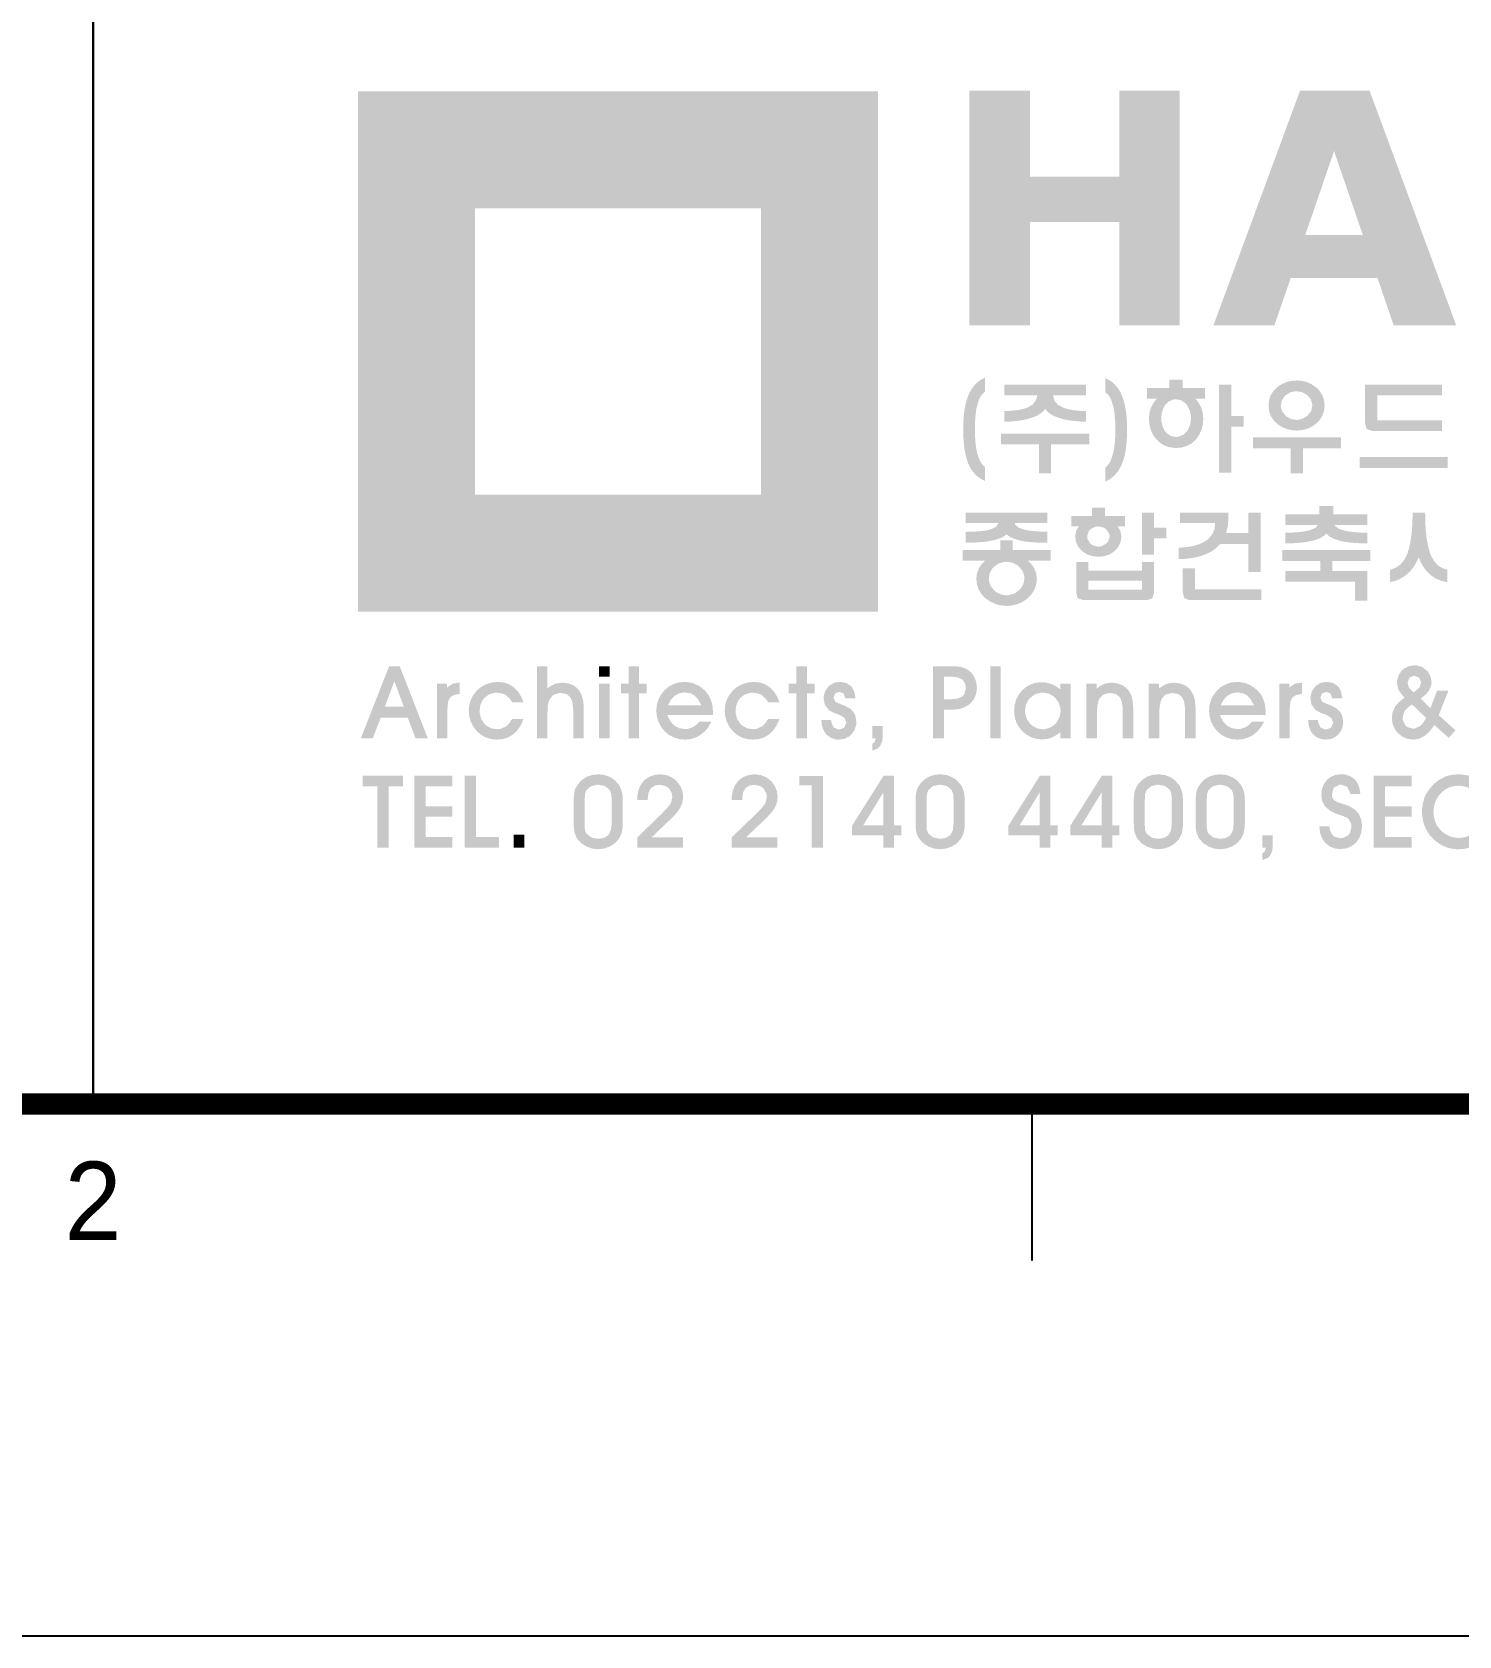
# Model space of a CAD drawing. Header units: millimetres. Extents: x 840000 to 1054178, y 0 to 59400.
# Drawn here: x 914805 to 919365, y 0 to 5125 of the extents above; entities that cross this region are included whole.
import ezdxf
from ezdxf.enums import TextEntityAlignment as Align
from ezdxf.xclip import XClip

# ---------------------------------------------------------------- set-up
doc = ezdxf.new("R2010")
doc.units = ezdxf.units.MM
doc.header["$LTSCALE"] = 100
doc.header["$XCLIPFRAME"] = 0
doc.layers.get('DEFPOINTS').update_dxf_attribs({"color": 145})
doc.layers.add('X - SHEET$0$AA-BORD-FORM', color=7, linetype='Continuous')
doc.layers.add('X - SHEET$0$AA-BORD-TEXT', color=3, linetype='Continuous')
doc.styles.get("Standard").update_dxf_attribs({"font": 'Dotum.ttf'})
doc.styles.add('X - SHEET$0$HAUD01', font='Dotum.ttf')

# ---------------------------------------------------------------- blocks, each defined once
blk = doc.blocks.new('X - SHEET$0$HAUDsheetV')
at = {"layer": 'X - SHEET$0$AA-BORD-FORM'}
h = blk.add_hatch(color=256, dxfattribs=at)
h.paths.add_polyline_path([(776.088, 49.357), (759.463, 49.357), (759.463, 32.732), (776.088, 32.732)])
h.paths.add_polyline_path([(763.2, 45.62), (772.351, 45.62), (772.351, 36.469), (763.2, 36.469)], flags=16)
for points in [[(785.728, 49.376), (783.796, 49.376), (783.796, 46.631), (780.942, 46.631), (780.942, 49.376), (779.008, 49.376), (779.008, 41.876), (780.942, 41.876), (780.942, 45.18), (783.796, 45.18), (783.796, 41.876), (785.728, 41.876)], [(779.187, 38.779), (779.198, 38.965), (779.218, 39.134), (779.235, 39.247), (779.293, 39.459), (779.368, 39.619), (779.461, 39.729), (779.503, 39.756), (779.503, 40.206), (779.353, 40.128), (779.22, 40.024), (779.107, 39.893), (779.014, 39.738), (778.976, 39.656), (778.927, 39.519), (778.885, 39.366), (778.854, 39.2), (778.83, 39.016), (778.817, 38.819), (778.81, 38.607), (778.81, 38.585), (778.812, 38.368), (778.823, 38.166), (778.841, 37.98), (778.87, 37.812), (778.905, 37.657), (778.95, 37.519), (778.956, 37.499), (779.036, 37.329), (779.133, 37.183), (779.251, 37.061), (779.388, 36.966), (779.503, 36.91), (779.503, 37.356), (779.404, 37.451), (779.324, 37.59), (779.26, 37.779), (779.233, 37.898), (779.209, 38.055), (779.193, 38.228), (779.184, 38.416), (779.182, 38.578)], [(781.733, 39.459), (781.687, 39.61), (781.684, 39.641), (782.736, 39.641), (782.736, 39.986), (780.121, 39.986), (780.121, 39.641), (781.173, 39.641), (781.135, 39.486), (781.04, 39.36), (780.885, 39.262), (780.85, 39.247), (780.715, 39.205), (780.555, 39.174), (780.367, 39.152), (780.152, 39.138), (780.121, 39.138), (780.121, 38.797), (780.325, 38.808), (780.511, 38.824), (780.679, 38.848), (780.816, 38.875), (781.02, 38.932), (781.191, 39.005), (781.326, 39.094), (781.425, 39.2), (781.428, 39.205), (781.529, 39.096), (781.662, 39.005), (781.833, 38.932), (782.03, 38.875), (782.181, 38.846), (782.351, 38.824), (782.539, 38.808), (782.736, 38.797), (782.736, 39.138), (782.515, 39.149), (782.324, 39.171), (782.158, 39.202), (782.023, 39.242), (782.008, 39.247), (781.839, 39.34)], [(784.027, 38.122), (784.041, 38.319), (784.045, 38.534), (784.045, 38.569), (784.041, 38.782), (784.027, 38.981), (784.005, 39.165), (783.974, 39.333), (783.934, 39.488), (783.886, 39.628), (783.879, 39.641), (783.795, 39.807), (783.691, 39.951), (783.567, 40.066), (783.425, 40.157), (783.354, 40.19), (783.354, 39.741), (783.454, 39.65), (783.536, 39.506), (783.598, 39.313), (783.618, 39.231), (783.642, 39.074), (783.66, 38.901), (783.671, 38.711), (783.673, 38.562), (783.669, 38.361), (783.658, 38.177), (783.638, 38.007), (783.618, 37.878), (783.565, 37.666), (783.494, 37.499), (783.407, 37.38), (783.354, 37.336), (783.354, 36.891), (783.505, 36.97), (783.635, 37.074), (783.748, 37.205), (783.841, 37.358), (783.897, 37.484), (783.941, 37.619), (783.979, 37.77), (784.007, 37.938)], [(787.376, 39.986), (786.986, 39.986), (786.986, 37.17), (787.376, 37.17), (787.376, 38.642), (787.768, 38.642), (787.768, 38.985), (787.376, 38.985)], [(792.046, 39.648), (794.106, 39.648), (794.106, 39.986), (791.654, 39.986), (791.654, 38.757), (791.694, 38.585), (791.71, 38.565), (791.867, 38.509), (791.882, 38.509), (794.106, 38.509), (794.106, 38.848), (792.046, 38.848)], [(782.836, 38.421), (780.021, 38.421), (780.021, 38.075), (781.233, 38.075), (781.233, 37.156), (781.618, 37.156), (781.618, 38.075), (782.836, 38.075)], [(789.663, 37.953), (790.881, 37.953), (790.881, 38.299), (788.067, 38.299), (788.067, 37.953), (789.278, 37.953), (789.278, 37.156), (789.663, 37.156)], [(794.287, 37.67), (791.475, 37.67), (791.475, 37.322), (794.287, 37.322)], [(781.501, 35.898), (778.888, 35.898), (778.888, 35.56), (779.931, 35.56), (779.871, 35.449), (779.711, 35.367), (779.616, 35.34), (779.481, 35.316), (779.319, 35.298), (779.127, 35.287), (778.905, 35.281), (778.888, 35.281), (778.888, 34.931), (779.096, 34.935), (779.286, 34.946), (779.454, 34.959), (779.592, 34.977), (779.809, 35.019), (779.986, 35.075), (780.123, 35.145), (780.194, 35.203), (780.303, 35.121), (780.453, 35.052), (780.644, 34.999), (780.785, 34.973), (780.938, 34.955), (781.106, 34.942), (781.297, 34.933), (781.501, 34.931), (781.501, 35.283), (781.281, 35.289), (781.089, 35.303), (780.923, 35.32), (780.783, 35.347), (780.77, 35.349), (780.566, 35.42), (780.469, 35.518), (780.46, 35.56), (781.501, 35.56)], [(785.301, 35.416), (784.907, 35.416), (784.907, 35.898), (784.519, 35.898), (784.519, 34.548), (784.907, 34.548), (784.907, 35.07), (785.301, 35.07)], [(788.315, 35.898), (787.925, 35.898), (787.925, 35.243), (787.21, 35.243), (787.254, 35.416), (787.263, 35.467), (787.281, 35.639), (787.283, 35.721), (787.283, 35.898), (785.741, 35.898), (785.741, 35.56), (786.86, 35.56), (786.84, 35.378), (786.78, 35.223), (786.678, 35.088), (786.596, 35.017), (786.477, 34.942), (786.333, 34.88), (786.169, 34.831), (785.981, 34.798), (785.772, 34.778), (785.699, 34.773), (785.699, 34.408), (785.899, 34.419), (786.082, 34.439), (786.253, 34.47), (786.408, 34.51), (786.59, 34.579), (786.751, 34.66), (786.891, 34.76), (787.008, 34.875), (787.026, 34.897), (787.925, 34.897), (787.925, 33.998), (788.315, 33.998)], [(791.721, 35.839), (790.64, 35.839), (790.64, 36.104), (790.19, 36.104), (790.19, 35.839), (789.105, 35.839), (789.105, 35.502), (790.146, 35.502), (790.06, 35.407), (789.885, 35.334), (789.798, 35.314), (789.652, 35.287), (789.484, 35.269), (789.291, 35.256), (789.105, 35.254), (789.105, 34.913), (789.311, 34.917), (789.499, 34.926), (789.668, 34.942), (789.814, 34.964), (790.024, 35.01), (790.199, 35.072), (790.334, 35.152), (790.412, 35.223), (790.52, 35.13), (790.664, 35.055), (790.848, 34.995), (791.001, 34.964), (791.151, 34.942), (791.32, 34.926), (791.508, 34.917), (791.716, 34.913), (791.721, 34.913), (791.721, 35.254), (791.508, 35.258), (791.318, 35.269), (791.151, 35.289), (791.021, 35.314), (790.815, 35.378), (790.695, 35.467), (790.675, 35.502), (791.721, 35.502)], [(793.676, 34.78), (793.643, 34.933), (793.616, 35.103), (793.596, 35.289), (793.583, 35.491), (793.574, 35.71), (793.572, 35.898), (793.171, 35.898), (793.167, 35.666), (793.158, 35.451), (793.142, 35.252), (793.12, 35.07), (793.091, 34.904), (793.056, 34.754), (793.016, 34.621), (792.978, 34.523), (792.885, 34.357), (792.77, 34.229), (792.637, 34.136), (792.482, 34.078), (792.449, 34.071), (792.449, 33.675), (792.62, 33.715), (792.781, 33.784), (792.934, 33.879), (792.956, 33.899), (793.085, 34.014), (793.195, 34.147), (793.288, 34.3), (793.366, 34.468), (793.443, 34.291), (793.534, 34.136), (793.641, 34.001), (793.749, 33.899), (793.893, 33.799), (794.052, 33.728), (794.227, 33.684), (794.281, 33.675), (794.281, 34.074), (794.121, 34.122), (793.984, 34.207), (793.869, 34.331), (793.773, 34.49), (793.758, 34.523), (793.714, 34.645)], [(790.602, 34.355), (791.82, 34.355), (791.82, 34.696), (789.006, 34.696), (789.006, 34.355), (790.224, 34.355), (790.224, 34.032), (789.105, 34.032), (789.105, 33.693), (791.331, 33.693), (791.331, 33.082), (791.721, 33.082), (791.721, 34.032), (790.602, 34.032)], [(788.337, 33.443), (786.215, 33.443), (786.215, 34.114), (785.826, 34.114), (785.826, 33.352), (785.868, 33.177), (785.885, 33.157), (786.045, 33.099), (786.058, 33.099), (788.337, 33.099)], [(765.531, 29.735), (765.581, 29.917), (765.7, 30.064), (765.727, 30.08), (765.898, 30.129), (765.953, 30.132), (766.14, 30.094), (766.249, 30.001), (766.314, 29.86), (766.342, 29.664), (766.344, 29.585), (766.344, 28.683), (766.679, 28.683), (766.679, 29.686), (766.662, 29.892), (766.613, 30.069), (766.532, 30.216), (766.494, 30.262), (766.363, 30.371), (766.197, 30.436), (766.004, 30.461), (765.996, 30.461), (765.806, 30.439), (765.76, 30.425), (765.605, 30.344), (765.521, 30.278), (765.521, 30.985), (765.183, 30.985), (765.183, 28.683), (765.521, 28.683), (765.521, 29.479), (765.526, 29.683)], [(767.505, 30.985), (767.173, 30.985), (767.173, 30.656), (767.505, 30.656)], [(768.696, 30.428), (768.451, 30.428), (768.451, 30.985), (768.117, 30.985), (768.117, 30.428), (767.872, 30.428), (767.872, 30.118), (768.117, 30.118), (768.117, 28.683), (768.451, 28.683), (768.451, 30.118), (768.696, 30.118)], [(774.057, 30.428), (773.812, 30.428), (773.812, 30.985), (773.478, 30.985), (773.478, 30.428), (773.233, 30.428), (773.233, 30.118), (773.478, 30.118), (773.478, 28.683), (773.812, 28.683), (773.812, 30.118), (774.057, 30.118)], [(780.005, 30.985), (779.676, 30.985), (779.676, 28.683), (780.005, 28.683)], [(762.326, 29.653), (762.348, 29.862), (762.405, 29.985), (762.538, 30.072), (762.715, 30.104), (762.715, 30.461), (762.527, 30.439), (762.489, 30.425), (762.334, 30.325), (762.307, 30.278), (762.307, 30.428), (761.992, 30.428), (761.992, 28.683), (762.326, 28.683)], [(763.357, 29.466), (763.351, 29.561), (763.376, 29.748), (763.452, 29.909), (763.509, 29.979), (763.653, 30.088), (763.827, 30.137), (763.889, 30.143), (764.08, 30.115), (764.186, 30.069), (764.319, 29.949), (764.395, 29.833), (764.759, 29.833), (764.681, 30.017), (764.583, 30.172), (764.463, 30.3), (764.441, 30.319), (764.286, 30.414), (764.115, 30.469), (763.947, 30.485), (763.759, 30.469), (763.579, 30.42), (763.566, 30.414), (763.4, 30.325), (763.261, 30.205), (763.251, 30.194), (763.136, 30.042), (763.066, 29.903), (763.019, 29.724), (763.006, 29.555), (763.025, 29.373), (763.074, 29.21), (763.158, 29.044), (763.267, 28.911), (763.408, 28.789), (763.55, 28.713), (763.724, 28.658), (763.906, 28.642), (764.099, 28.658), (764.27, 28.715), (764.422, 28.807), (764.55, 28.927), (764.653, 29.077), (764.738, 29.254), (764.757, 29.302), (764.395, 29.302), (764.286, 29.145), (764.191, 29.061), (764.023, 28.987), (763.906, 28.974), (763.724, 29.003), (763.569, 29.09), (763.512, 29.142), (763.408, 29.292)], [(767.505, 30.428), (767.173, 30.428), (767.173, 28.683), (767.505, 28.683)], [(772.763, 30.172), (772.643, 30.3), (772.621, 30.319), (772.467, 30.414), (772.295, 30.469), (772.127, 30.485), (771.939, 30.469), (771.76, 30.42), (771.746, 30.414), (771.58, 30.325), (771.442, 30.205), (771.431, 30.194), (771.317, 30.042), (771.246, 29.903), (771.2, 29.724), (771.186, 29.555), (771.205, 29.373), (771.254, 29.21), (771.338, 29.044), (771.447, 28.911), (771.588, 28.789), (771.73, 28.713), (771.904, 28.658), (772.086, 28.642), (772.279, 28.658), (772.45, 28.715), (772.602, 28.807), (772.73, 28.927), (772.834, 29.077), (772.918, 29.254), (772.937, 29.302), (772.575, 29.302), (772.467, 29.145), (772.371, 29.061), (772.203, 28.987), (772.086, 28.974), (771.904, 29.003), (771.749, 29.09), (771.692, 29.142), (771.588, 29.292), (771.537, 29.466), (771.531, 29.561), (771.556, 29.748), (771.632, 29.909), (771.689, 29.979), (771.833, 30.088), (772.007, 30.137), (772.07, 30.143), (772.26, 30.115), (772.366, 30.069), (772.499, 29.949), (772.575, 29.833), (772.94, 29.833), (772.861, 30.017)], [(775.22, 30.352), (775.076, 30.45), (774.891, 30.488), (774.862, 30.488), (774.679, 30.458), (774.527, 30.365), (774.497, 30.338), (774.394, 30.189), (774.348, 30.012), (774.348, 29.966), (774.378, 29.781), (774.391, 29.748), (774.5, 29.604), (774.533, 29.574), (774.644, 29.512), (774.807, 29.449), (774.878, 29.422), (775.025, 29.324), (775.074, 29.18), (775.006, 29.022), (774.84, 28.96), (774.677, 29.025), (774.66, 29.044), (774.59, 29.207), (774.587, 29.273), (774.272, 29.273), (774.296, 29.074), (774.361, 28.908), (774.432, 28.81), (774.573, 28.699), (774.745, 28.647), (774.829, 28.642), (775.014, 28.666), (775.171, 28.748), (775.231, 28.8), (775.337, 28.946), (775.389, 29.118), (775.394, 29.194), (775.367, 29.389), (775.305, 29.52), (775.185, 29.637), (775.025, 29.724), (774.894, 29.773), (774.723, 29.852), (774.666, 29.982), (774.715, 30.118), (774.848, 30.167), (774.987, 30.118), (775.041, 29.963), (775.365, 29.963), (775.332, 30.159), (775.253, 30.314)], [(783.295, 30.085), (783.474, 30.132), (783.507, 30.132), (783.694, 30.096), (783.808, 30.004), (783.876, 29.862), (783.904, 29.664), (783.904, 29.61), (783.904, 28.683), (784.241, 28.683), (784.241, 29.675), (784.224, 29.884), (784.178, 30.061), (784.097, 30.208), (784.053, 30.262), (783.923, 30.368), (783.757, 30.433), (783.564, 30.461), (783.537, 30.461), (783.349, 30.433), (783.316, 30.423), (783.164, 30.341), (783.072, 30.27), (783.072, 30.428), (782.745, 30.428), (782.745, 28.683), (783.083, 28.683), (783.083, 29.479), (783.093, 29.705), (783.131, 29.879), (783.172, 29.974)], [(785.165, 29.974), (785.285, 30.085), (785.467, 30.132), (785.499, 30.132), (785.687, 30.096), (785.801, 30.004), (785.869, 29.862), (785.896, 29.664), (785.896, 29.61), (785.896, 28.683), (786.233, 28.683), (786.233, 29.675), (786.217, 29.884), (786.168, 30.061), (786.089, 30.208), (786.046, 30.262), (785.913, 30.368), (785.749, 30.433), (785.556, 30.461), (785.529, 30.461), (785.342, 30.433), (785.309, 30.423), (785.157, 30.341), (785.064, 30.27), (785.064, 30.428), (784.738, 30.428), (784.738, 28.683), (785.073, 28.683), (785.073, 29.479), (785.086, 29.705), (785.124, 29.879)], [(789.324, 29.985), (789.458, 30.072), (789.634, 30.104), (789.634, 30.461), (789.447, 30.439), (789.406, 30.425), (789.251, 30.325), (789.227, 30.278), (789.227, 30.428), (788.911, 30.428), (788.911, 28.683), (789.246, 28.683), (789.246, 29.653), (789.267, 29.862)], [(790.583, 29.724), (790.453, 29.773), (790.281, 29.852), (790.224, 29.982), (790.273, 30.118), (790.406, 30.167), (790.545, 30.118), (790.599, 29.963), (790.923, 29.963), (790.89, 30.159), (790.811, 30.314), (790.779, 30.352), (790.635, 30.45), (790.45, 30.488), (790.42, 30.488), (790.238, 30.458), (790.086, 30.365), (790.056, 30.338), (789.952, 30.189), (789.906, 30.012), (789.906, 29.966), (789.936, 29.781), (789.95, 29.748), (790.058, 29.604), (790.091, 29.574), (790.202, 29.512), (790.366, 29.449), (790.436, 29.422), (790.583, 29.324), (790.632, 29.18), (790.564, 29.022), (790.398, 28.96), (790.235, 29.025), (790.219, 29.044), (790.148, 29.207), (790.145, 29.273), (789.83, 29.273), (789.855, 29.074), (789.92, 28.908), (789.99, 28.81), (790.132, 28.699), (790.303, 28.647), (790.387, 28.642), (790.572, 28.666), (790.73, 28.748), (790.79, 28.8), (790.898, 28.946), (790.947, 29.118), (790.953, 29.194), (790.926, 29.389), (790.863, 29.52), (790.743, 29.637)], [(776.232, 28.732), (776.232, 29.082), (775.903, 29.082), (775.903, 28.683), (776.014, 28.683), (775.973, 28.555), (775.903, 28.514), (775.903, 28.288), (776.079, 28.362), (776.153, 28.435), (776.218, 28.59)], [(760.442, 27.149), (760.902, 27.149), (760.902, 27.486), (759.619, 27.486), (759.619, 27.149), (760.089, 27.149), (760.089, 25.184), (760.442, 25.184)], [(762.481, 27.486), (761.269, 27.486), (761.269, 25.184), (762.481, 25.184), (762.481, 25.529), (761.625, 25.529), (761.625, 26.176), (762.481, 26.176), (762.481, 26.508), (761.625, 26.508), (761.625, 27.152), (762.481, 27.152)], [(763.232, 27.486), (762.875, 27.486), (762.875, 25.184), (763.974, 25.184), (763.974, 25.529), (763.232, 25.529)], [(769.658, 27.307), (769.645, 27.321), (769.498, 27.435), (769.332, 27.505), (769.153, 27.533), (769.128, 27.533), (768.938, 27.514), (768.769, 27.451), (768.625, 27.351), (768.593, 27.318), (768.492, 27.179), (768.424, 27.016), (768.391, 26.829), (768.389, 26.733), (768.389, 26.712), (768.726, 26.712), (768.726, 26.763), (768.753, 26.959), (768.826, 27.09), (768.97, 27.179), (769.115, 27.198), (769.294, 27.16), (769.403, 27.087), (769.495, 26.935), (769.511, 26.807), (769.473, 26.633), (769.424, 26.549), (769.324, 26.432), (769.199, 26.304), (769.191, 26.293), (768.389, 25.515), (768.389, 25.184), (769.851, 25.184), (769.851, 25.521), (768.851, 25.521), (769.528, 26.168), (769.664, 26.315), (769.764, 26.459), (769.772, 26.475), (769.84, 26.652), (769.857, 26.81), (769.835, 26.992), (769.77, 27.158)], [(772.665, 27.321), (772.518, 27.435), (772.355, 27.505), (772.173, 27.533), (772.151, 27.533), (771.958, 27.514), (771.79, 27.451), (771.646, 27.351), (771.616, 27.318), (771.512, 27.179), (771.447, 27.016), (771.412, 26.829), (771.409, 26.733), (771.409, 26.712), (771.746, 26.712), (771.746, 26.763), (771.773, 26.959), (771.847, 27.09), (771.991, 27.179), (772.135, 27.198), (772.314, 27.16), (772.423, 27.087), (772.515, 26.935), (772.532, 26.807), (772.494, 26.633), (772.445, 26.549), (772.344, 26.432), (772.219, 26.304), (772.211, 26.293), (771.409, 25.515), (771.409, 25.184), (772.872, 25.184), (772.872, 25.521), (771.871, 25.521), (772.548, 26.168), (772.684, 26.315), (772.785, 26.459), (772.793, 26.475), (772.861, 26.652), (772.877, 26.81), (772.855, 26.992), (772.79, 27.158), (772.679, 27.307)], [(774.331, 27.481), (773.573, 27.481), (773.573, 27.179), (773.97, 27.179), (773.97, 25.184), (774.331, 25.184)], [(790.648, 26.717), (790.602, 26.796), (790.594, 26.886), (790.637, 27.068), (790.67, 27.117), (790.828, 27.198), (790.888, 27.201), (791.059, 27.147), (791.083, 27.122), (791.165, 26.967), (791.173, 26.899), (791.502, 26.899), (791.472, 27.098), (791.404, 27.264), (791.323, 27.37), (791.181, 27.473), (791.01, 27.527), (790.893, 27.535), (790.703, 27.514), (790.542, 27.443), (790.431, 27.353), (790.33, 27.212), (790.27, 27.041), (790.254, 26.869), (790.279, 26.682), (790.281, 26.676), (790.371, 26.513), (790.374, 26.51), (790.51, 26.388), (790.589, 26.339), (790.757, 26.263), (790.836, 26.241), (791.04, 26.163), (791.119, 26.114), (791.203, 25.972), (791.217, 25.858), (791.176, 25.676), (791.119, 25.592), (790.966, 25.505), (790.855, 25.491), (790.678, 25.535), (790.61, 25.592), (790.529, 25.744), (790.512, 25.872), (790.192, 25.872), (790.211, 25.676), (790.268, 25.507), (790.363, 25.361), (790.379, 25.344), (790.521, 25.23), (790.684, 25.165), (790.86, 25.143), (791.051, 25.165), (791.217, 25.233), (791.355, 25.342), (791.366, 25.352), (791.467, 25.496), (791.529, 25.662), (791.554, 25.853), (791.556, 25.891), (791.532, 26.081), (791.461, 26.247), (791.434, 26.29), (791.312, 26.418), (791.151, 26.513), (791.094, 26.538), (790.931, 26.589), (790.771, 26.644)], [(792.288, 27.152), (793.144, 27.152), (793.144, 27.486), (791.929, 27.486), (791.929, 25.184), (793.144, 25.184), (793.144, 25.529), (792.288, 25.529), (792.288, 26.176), (793.144, 26.176), (793.144, 26.508), (792.288, 26.508)], [(764.778, 25.6), (764.439, 25.6), (764.439, 25.184), (764.778, 25.184)], [(788.699, 25.581), (788.37, 25.581), (788.37, 25.184), (788.482, 25.184), (788.441, 25.056), (788.37, 25.015), (788.37, 24.79), (788.547, 24.863), (788.62, 24.936), (788.686, 25.091), (788.699, 25.233)]]:
    blk.add_hatch(color=256, dxfattribs=at).paths.add_polyline_path(points)
h = blk.add_hatch(color=256, dxfattribs=at)
h.paths.add_polyline_path([(791.797, 49.376), (789.572, 49.376), (786.805, 41.876), (788.753, 41.876), (789.275, 43.392), (792.05, 43.392), (792.568, 41.876), (794.567, 41.876)])
h.paths.add_polyline_path([(789.74, 44.767), (790.661, 47.451), (791.581, 44.767)], flags=16)
h = blk.add_hatch(color=256, dxfattribs=at)
h.paths.add_polyline_path([(786.536, 39.873), (785.819, 39.873), (785.819, 40.144), (785.4, 40.144), (785.4, 39.873), (784.685, 39.873), (784.685, 39.535), (784.993, 39.535), (784.884, 39.395), (784.807, 39.247), (784.76, 39.074), (784.745, 38.908), (784.758, 38.722), (784.8, 38.551), (784.869, 38.394), (784.96, 38.259), (785.084, 38.137), (785.225, 38.046), (785.385, 37.989), (785.562, 37.965), (785.615, 37.962), (785.799, 37.978), (785.965, 38.029), (786.111, 38.108), (786.237, 38.224), (786.264, 38.255), (786.359, 38.396), (786.428, 38.554), (786.468, 38.726), (786.481, 38.908), (786.463, 39.085), (786.415, 39.247), (786.331, 39.408), (786.231, 39.535), (786.536, 39.535)])
h.paths.add_polyline_path([(785.775, 39.484), (785.914, 39.386), (785.965, 39.324), (786.045, 39.171), (786.085, 38.999), (786.089, 38.908), (786.067, 38.726), (786.005, 38.567), (785.965, 38.505), (785.839, 38.381), (785.684, 38.321), (785.609, 38.314), (785.44, 38.348), (785.303, 38.443), (785.254, 38.505), (785.177, 38.655), (785.141, 38.83), (785.137, 38.908), (785.157, 39.092), (785.214, 39.253), (785.254, 39.324), (785.378, 39.45), (785.531, 39.51), (785.609, 39.517)], flags=16)
h = blk.add_hatch(color=256, dxfattribs=at)
h.paths.add_polyline_path([(789.774, 40.073), (789.601, 40.11), (789.464, 40.119), (789.282, 40.104), (789.114, 40.059), (788.959, 39.986), (788.846, 39.907), (788.72, 39.78), (788.631, 39.634), (788.58, 39.473), (788.567, 39.318), (788.585, 39.14), (788.64, 38.981), (788.735, 38.839), (788.846, 38.731), (788.99, 38.633), (789.147, 38.567), (789.32, 38.527), (789.464, 38.518), (789.646, 38.534), (789.814, 38.578), (789.969, 38.655), (790.077, 38.731), (790.204, 38.857), (790.292, 39.001), (790.345, 39.16), (790.359, 39.318), (790.341, 39.493), (790.286, 39.652), (790.19, 39.794), (790.077, 39.907), (789.931, 40.004)])
h.paths.add_polyline_path([(789.637, 39.747), (789.79, 39.661), (789.805, 39.65), (789.918, 39.515), (789.965, 39.353), (789.967, 39.318), (789.933, 39.152), (789.829, 39.012), (789.805, 38.988), (789.652, 38.895), (789.484, 38.859), (789.464, 38.857), (789.291, 38.886), (789.138, 38.97), (789.119, 38.988), (789.006, 39.123), (788.959, 39.287), (788.959, 39.318), (788.992, 39.484), (789.092, 39.625), (789.119, 39.65), (789.269, 39.741), (789.44, 39.776), (789.464, 39.776)], flags=16)
h = blk.add_hatch(color=256, dxfattribs=at)
h.paths.add_polyline_path([(783.83, 35.32), (783.74, 35.462), (783.976, 35.462), (783.976, 35.785), (783.341, 35.785), (783.341, 36.056), (782.922, 36.056), (782.922, 35.785), (782.269, 35.785), (782.269, 35.462), (782.513, 35.462), (782.42, 35.32), (782.386, 35.145), (782.409, 34.971), (782.475, 34.818), (782.588, 34.685), (782.615, 34.66), (782.761, 34.565), (782.922, 34.508), (783.102, 34.483), (783.131, 34.483), (783.314, 34.501), (783.478, 34.556), (783.624, 34.647), (783.64, 34.66), (783.759, 34.791), (783.835, 34.942), (783.866, 35.112), (783.866, 35.145)])
h.paths.add_polyline_path([(782.816, 35.296), (782.876, 35.367), (783.026, 35.444), (783.124, 35.456), (783.294, 35.418), (783.376, 35.367), (783.476, 35.223), (783.492, 35.132), (783.441, 34.975), (783.376, 34.904), (783.224, 34.82), (783.124, 34.807), (782.956, 34.847), (782.876, 34.904), (782.781, 35.048), (782.77, 35.132)], flags=16)
h = blk.add_hatch(color=256, dxfattribs=at)
h.paths.add_polyline_path([(781.6, 34.703), (780.391, 34.703), (780.391, 35.01), (779.997, 35.01), (779.997, 34.703), (778.788, 34.703), (778.788, 34.362), (779.512, 34.362), (779.384, 34.229), (779.306, 34.111), (779.246, 33.943), (779.229, 33.788), (779.246, 33.611), (779.297, 33.449), (779.384, 33.303), (779.503, 33.175), (779.53, 33.152), (779.671, 33.053), (779.827, 32.98), (779.995, 32.933), (780.176, 32.915), (780.201, 32.915), (780.382, 32.931), (780.551, 32.973), (780.708, 33.044), (780.852, 33.144), (780.863, 33.152), (780.989, 33.281), (781.08, 33.425), (781.137, 33.584), (781.162, 33.757), (781.162, 33.788), (781.14, 33.965), (781.082, 34.111), (780.982, 34.255), (780.872, 34.362), (781.6, 34.362)])
h.paths.add_polyline_path([(780.367, 34.3), (780.524, 34.224), (780.586, 34.173), (780.701, 34.036), (780.759, 33.879), (780.765, 33.792), (780.737, 33.624), (780.65, 33.476), (780.586, 33.409), (780.44, 33.307), (780.276, 33.259), (780.194, 33.252), (780.021, 33.279), (779.866, 33.354), (779.798, 33.409), (779.687, 33.549), (779.632, 33.708), (779.625, 33.792), (779.654, 33.961), (779.738, 34.111), (779.798, 34.173), (779.946, 34.271), (780.112, 34.319), (780.194, 34.324)], flags=16)
h = blk.add_hatch(color=256, dxfattribs=at)
h.paths.add_polyline_path([(784.907, 34.315), (784.521, 34.315), (784.521, 34.045), (782.803, 34.045), (782.803, 34.315), (782.42, 34.315), (782.42, 33.35), (782.462, 33.177), (782.479, 33.157), (782.639, 33.099), (782.652, 33.099), (784.674, 33.099), (784.84, 33.15), (784.845, 33.157), (784.907, 33.305), (784.907, 33.35)])
h.paths.add_polyline_path([(784.521, 33.726), (784.521, 33.438), (782.803, 33.438), (782.803, 33.726)], flags=16)
h = blk.add_hatch(color=256, dxfattribs=at)
h.paths.add_polyline_path([(760.801, 30.985), (760.459, 30.985), (759.556, 28.683), (759.937, 28.683), (760.192, 29.343), (761.057, 29.343), (761.304, 28.683), (761.696, 28.683)])
h.paths.add_polyline_path([(760.929, 29.694), (760.325, 29.694), (760.627, 30.51)], flags=16)
h = blk.add_hatch(color=256, dxfattribs=at)
h.paths.add_polyline_path([(779.219, 30.094), (779.247, 30.281), (779.247, 30.306), (779.222, 30.493), (779.162, 30.651), (779.048, 30.803), (778.929, 30.893), (778.76, 30.958), (778.684, 30.974), (778.518, 30.985), (778.385, 30.985), (777.841, 30.985), (777.841, 28.683), (778.195, 28.683), (778.195, 29.596), (778.445, 29.596), (778.646, 29.612), (778.823, 29.664), (778.972, 29.746), (779.032, 29.795), (779.149, 29.933)])
h.paths.add_polyline_path([(778.195, 30.654), (778.434, 30.654), (778.64, 30.629), (778.776, 30.567), (778.871, 30.431), (778.891, 30.287), (778.85, 30.102), (778.776, 30.015), (778.632, 29.952), (778.423, 29.933), (778.195, 29.933)], flags=16)
h = blk.add_hatch(color=256, dxfattribs=at)
h.paths.add_polyline_path([(793.432, 29.955), (793.59, 30.083), (793.693, 30.202), (793.767, 30.371), (793.777, 30.469), (793.748, 30.648), (793.661, 30.806), (793.614, 30.855), (793.465, 30.966), (793.294, 31.015), (793.242, 31.018), (793.057, 30.991), (792.897, 30.912), (792.831, 30.855), (792.728, 30.708), (792.676, 30.534), (792.671, 30.452), (792.706, 30.273), (792.728, 30.221), (792.826, 30.08), (792.921, 29.985), (792.758, 29.86), (792.636, 29.729), (792.603, 29.678), (792.53, 29.512), (792.508, 29.332), (792.53, 29.15), (792.598, 28.984), (792.704, 28.848), (792.848, 28.732), (793.011, 28.664), (793.187, 28.642), (793.367, 28.666), (793.535, 28.745), (793.546, 28.753), (793.674, 28.862), (793.799, 29.009), (793.864, 29.109), (794.327, 28.696), (794.541, 28.941), (794.006, 29.422), (794.318, 30.21), (793.957, 30.21), (793.739, 29.65)])
h.paths.add_polyline_path([(793.152, 29.767), (793.603, 29.335), (793.497, 29.164), (793.413, 29.077), (793.247, 28.998), (793.187, 28.993), (793.011, 29.039), (792.946, 29.093), (792.861, 29.251), (792.853, 29.338), (792.894, 29.517), (792.921, 29.563), (793.038, 29.686)], flags=16)
h.paths.add_polyline_path([(793.201, 30.156), (793.062, 30.292), (793.049, 30.314), (793.008, 30.469), (793.073, 30.629), (793.228, 30.686), (793.383, 30.621), (793.446, 30.463), (793.389, 30.303), (793.253, 30.189)], flags=16)
h = blk.add_hatch(color=256, dxfattribs=at)
h.paths.add_polyline_path([(770.327, 30.379), (770.153, 30.45), (769.971, 30.482), (769.895, 30.485), (769.707, 30.466), (769.541, 30.414), (769.384, 30.325), (769.245, 30.202), (769.131, 30.05), (769.063, 29.909), (769.014, 29.732), (769, 29.561), (769.019, 29.376), (769.068, 29.213), (769.153, 29.047), (769.261, 28.911), (769.405, 28.789), (769.552, 28.713), (769.726, 28.658), (769.914, 28.642), (770.101, 28.658), (770.275, 28.715), (770.411, 28.791), (770.55, 28.906), (770.667, 29.047), (770.759, 29.213), (770.379, 29.213), (770.243, 29.085), (770.183, 29.044), (770.006, 28.984), (769.914, 28.979), (769.729, 29.006), (769.574, 29.093), (769.452, 29.224), (769.365, 29.389), (769.354, 29.428), (770.814, 29.428), (770.814, 29.493), (770.8, 29.689), (770.776, 29.816), (770.708, 29.993), (770.659, 30.08), (770.542, 30.224), (770.398, 30.338)])
h.paths.add_polyline_path([(769.916, 30.151), (770.101, 30.118), (770.221, 30.053), (770.338, 29.928), (770.43, 29.754), (770.436, 29.737), (769.37, 29.737), (769.462, 29.911), (769.589, 30.047), (769.756, 30.129)], flags=16)
h = blk.add_hatch(color=256, dxfattribs=at)
h.paths.add_polyline_path([(782.248, 30.428), (781.916, 30.428), (781.916, 30.251), (781.748, 30.363), (781.606, 30.428), (781.427, 30.471), (781.332, 30.477), (781.139, 30.461), (780.976, 30.414), (780.818, 30.325), (780.687, 30.21), (780.573, 30.064), (780.497, 29.917), (780.448, 29.737), (780.435, 29.566), (780.451, 29.376), (780.503, 29.202), (780.584, 29.047), (780.693, 28.914), (780.834, 28.797), (780.989, 28.713), (781.163, 28.664), (781.348, 28.647), (781.533, 28.672), (781.609, 28.696), (781.764, 28.772), (781.908, 28.873), (781.908, 28.683), (782.248, 28.683)])
h.paths.add_polyline_path([(781.275, 30.14), (781.359, 30.145), (781.536, 30.115), (781.693, 30.028), (781.75, 29.977), (781.856, 29.83), (781.914, 29.659), (781.922, 29.547), (781.892, 29.37), (781.808, 29.21), (781.75, 29.142), (781.601, 29.031), (781.432, 28.976), (781.362, 28.971), (781.18, 28.998), (781.022, 29.082), (780.951, 29.142), (780.845, 29.289), (780.791, 29.46), (780.783, 29.569), (780.81, 29.751), (780.891, 29.911), (780.954, 29.982), (781.103, 30.088)], flags=16)
h = blk.add_hatch(color=256, dxfattribs=at)
h.paths.add_polyline_path([(788.373, 29.993), (788.324, 30.08), (788.204, 30.224), (788.06, 30.338), (787.99, 30.379), (787.818, 30.45), (787.636, 30.482), (787.557, 30.485), (787.37, 30.466), (787.207, 30.414), (787.049, 30.325), (786.91, 30.202), (786.796, 30.05), (786.725, 29.909), (786.679, 29.732), (786.666, 29.561), (786.685, 29.376), (786.731, 29.213), (786.818, 29.047), (786.924, 28.911), (787.071, 28.789), (787.215, 28.713), (787.389, 28.658), (787.576, 28.642), (787.764, 28.658), (787.938, 28.715), (788.077, 28.791), (788.212, 28.906), (788.329, 29.047), (788.425, 29.213), (788.041, 29.213), (787.908, 29.085), (787.845, 29.044), (787.669, 28.984), (787.576, 28.979), (787.394, 29.006), (787.237, 29.093), (787.114, 29.224), (787.03, 29.389), (787.016, 29.428), (788.476, 29.428), (788.476, 29.493), (788.465, 29.689), (788.441, 29.816)])
h.paths.add_polyline_path([(787.128, 29.911), (787.245, 30.039), (787.258, 30.05), (787.421, 30.129), (787.579, 30.151), (787.764, 30.118), (787.886, 30.053), (788, 29.928), (788.093, 29.754), (788.101, 29.737), (787.035, 29.737)], flags=16)
h = blk.add_hatch(color=256, dxfattribs=at)
h.paths.add_polyline_path([(767.929, 26.682), (767.918, 26.88), (767.902, 26.973), (767.834, 27.149), (767.801, 27.198), (767.676, 27.34), (767.527, 27.443), (767.519, 27.446), (767.35, 27.511), (767.163, 27.533), (767.146, 27.533), (766.956, 27.514), (766.785, 27.459), (766.774, 27.454), (766.619, 27.351), (766.494, 27.217), (766.404, 27.057), (766.377, 26.959), (766.361, 26.793), (766.358, 26.668), (766.358, 25.999), (766.366, 25.796), (766.382, 25.689), (766.448, 25.513), (766.488, 25.453), (766.619, 25.32), (766.774, 25.225), (766.945, 25.162), (767.133, 25.14), (767.146, 25.14), (767.334, 25.162), (767.508, 25.222), (767.519, 25.227), (767.676, 25.328), (767.798, 25.46), (767.883, 25.627), (767.902, 25.695), (767.926, 25.869), (767.929, 25.986)])
h.paths.add_polyline_path([(766.711, 26.731), (766.722, 26.905), (766.766, 27.027), (766.902, 27.147), (766.921, 27.155), (767.097, 27.198), (767.141, 27.198), (767.326, 27.168), (767.364, 27.152), (767.505, 27.035), (767.516, 27.022), (767.562, 26.897), (767.573, 26.731), (767.573, 25.94), (767.546, 25.738), (767.468, 25.591), (767.326, 25.499), (767.138, 25.472), (766.953, 25.505), (766.918, 25.521), (766.771, 25.635), (766.76, 25.649), (766.717, 25.76), (766.711, 25.891)], flags=16)
h = blk.add_hatch(color=256, dxfattribs=at)
h.paths.add_polyline_path([(776.596, 27.486), (776.262, 27.486), (775.256, 25.891), (775.256, 25.581), (776.256, 25.581), (776.256, 25.184), (776.596, 25.184), (776.596, 25.581), (776.827, 25.581), (776.827, 25.904), (776.596, 25.904)])
h.paths.add_polyline_path([(776.256, 26.956), (776.256, 25.904), (775.615, 25.904)], flags=16)
h = blk.add_hatch(color=256, dxfattribs=at)
h.paths.add_polyline_path([(778.605, 27.34), (778.453, 27.443), (778.447, 27.446), (778.276, 27.511), (778.089, 27.533), (778.075, 27.533), (777.885, 27.514), (777.711, 27.459), (777.702, 27.454), (777.545, 27.351), (777.422, 27.217), (777.333, 27.057), (777.306, 26.959), (777.287, 26.793), (777.284, 26.668), (777.284, 25.999), (777.295, 25.796), (777.308, 25.689), (777.376, 25.513), (777.417, 25.453), (777.548, 25.32), (777.702, 25.225), (777.874, 25.162), (778.061, 25.14), (778.075, 25.14), (778.263, 25.162), (778.437, 25.222), (778.447, 25.227), (778.605, 25.328), (778.727, 25.46), (778.812, 25.627), (778.831, 25.695), (778.855, 25.869), (778.858, 25.986), (778.858, 26.682), (778.847, 26.88), (778.831, 26.973), (778.763, 27.149), (778.73, 27.198)])
h.paths.add_polyline_path([(778.069, 27.198), (778.254, 27.168), (778.292, 27.152), (778.434, 27.035), (778.445, 27.022), (778.491, 26.897), (778.499, 26.731), (778.499, 25.94), (778.475, 25.738), (778.397, 25.591), (778.254, 25.499), (778.067, 25.472), (777.882, 25.505), (777.844, 25.521), (777.7, 25.635), (777.689, 25.649), (777.645, 25.76), (777.64, 25.891), (777.64, 26.731), (777.648, 26.905), (777.694, 27.027), (777.83, 27.147), (777.849, 27.155), (778.026, 27.198)], flags=16)
h = blk.add_hatch(color=256, dxfattribs=at)
h.paths.add_polyline_path([(781.593, 27.486), (781.261, 27.486), (780.253, 25.891), (780.253, 25.581), (781.253, 25.581), (781.253, 25.184), (781.593, 25.184), (781.593, 25.581), (781.824, 25.581), (781.824, 25.904), (781.593, 25.904)])
h.paths.add_polyline_path([(781.253, 26.956), (781.253, 25.904), (780.611, 25.904)], flags=16)
h = blk.add_hatch(color=256, dxfattribs=at)
h.paths.add_polyline_path([(783.572, 27.486), (783.238, 27.486), (782.232, 25.891), (782.232, 25.581), (783.232, 25.581), (783.232, 25.184), (783.572, 25.184), (783.572, 25.581), (783.8, 25.581), (783.8, 25.904), (783.572, 25.904)])
h.paths.add_polyline_path([(783.232, 26.956), (783.232, 25.904), (782.588, 25.904)], flags=16)
h = blk.add_hatch(color=256, dxfattribs=at)
h.paths.add_polyline_path([(785.736, 27.149), (785.703, 27.198), (785.578, 27.34), (785.429, 27.443), (785.423, 27.446), (785.252, 27.511), (785.064, 27.533), (785.048, 27.533), (784.858, 27.514), (784.687, 27.459), (784.676, 27.454), (784.521, 27.351), (784.398, 27.217), (784.309, 27.057), (784.281, 26.959), (784.262, 26.793), (784.26, 26.668), (784.26, 25.999), (784.268, 25.796), (784.284, 25.689), (784.352, 25.513), (784.39, 25.453), (784.521, 25.32), (784.676, 25.225), (784.85, 25.162), (785.034, 25.14), (785.048, 25.14), (785.236, 25.162), (785.41, 25.222), (785.423, 25.227), (785.578, 25.328), (785.7, 25.46), (785.788, 25.627), (785.804, 25.695), (785.828, 25.869), (785.834, 25.986), (785.834, 26.682), (785.82, 26.88), (785.804, 26.973)])
h.paths.add_polyline_path([(784.67, 27.027), (784.806, 27.147), (784.822, 27.155), (784.999, 27.198), (785.043, 27.198), (785.227, 27.168), (785.266, 27.152), (785.41, 27.035), (785.421, 27.022), (785.464, 26.897), (785.475, 26.731), (785.475, 25.94), (785.448, 25.738), (785.37, 25.591), (785.227, 25.499), (785.04, 25.472), (784.855, 25.505), (784.82, 25.521), (784.676, 25.635), (784.665, 25.649), (784.621, 25.76), (784.613, 25.891), (784.613, 26.731), (784.624, 26.905)], flags=16)
h = blk.add_hatch(color=256, dxfattribs=at)
h.paths.add_polyline_path([(787.715, 27.149), (787.68, 27.198), (787.557, 27.34), (787.405, 27.443), (787.4, 27.446), (787.228, 27.511), (787.041, 27.533), (787.027, 27.533), (786.837, 27.514), (786.663, 27.459), (786.652, 27.454), (786.497, 27.351), (786.375, 27.217), (786.285, 27.057), (786.258, 26.959), (786.239, 26.793), (786.236, 26.668), (786.236, 25.999), (786.244, 25.796), (786.261, 25.689), (786.329, 25.513), (786.369, 25.453), (786.5, 25.32), (786.652, 25.225), (786.826, 25.162), (787.014, 25.14), (787.027, 25.14), (787.215, 25.162), (787.386, 25.222), (787.4, 25.227), (787.555, 25.328), (787.676, 25.46), (787.764, 25.627), (787.783, 25.695), (787.805, 25.869), (787.81, 25.986), (787.81, 26.682), (787.799, 26.88), (787.783, 26.973)])
h.paths.add_polyline_path([(786.647, 27.027), (786.783, 27.147), (786.799, 27.155), (786.976, 27.198), (787.019, 27.198), (787.204, 27.168), (787.242, 27.152), (787.386, 27.035), (787.397, 27.022), (787.443, 26.897), (787.451, 26.731), (787.451, 25.94), (787.427, 25.738), (787.348, 25.594), (787.345, 25.589), (787.207, 25.499), (787.016, 25.472), (786.834, 25.505), (786.796, 25.521), (786.652, 25.635), (786.641, 25.649), (786.598, 25.76), (786.592, 25.891), (786.592, 26.731), (786.6, 26.905)], flags=16)
h = blk.add_hatch(color=256, dxfattribs=at)
h.paths.add_polyline_path([(795.313, 27.321), (795.158, 27.416), (795.082, 27.451), (794.908, 27.503), (794.723, 27.53), (794.636, 27.533), (794.446, 27.519), (794.267, 27.476), (794.196, 27.451), (794.033, 27.364), (793.883, 27.253), (793.829, 27.198), (793.704, 27.057), (793.603, 26.902), (793.56, 26.81), (793.503, 26.633), (793.476, 26.448), (793.47, 26.35), (793.484, 26.163), (793.522, 25.98), (793.544, 25.907), (793.622, 25.736), (793.726, 25.581), (793.764, 25.537), (793.902, 25.404), (794.055, 25.295), (794.155, 25.241), (794.329, 25.178), (794.511, 25.143), (794.634, 25.138), (794.821, 25.151), (795.001, 25.197), (795.112, 25.238), (795.27, 25.325), (795.419, 25.439), (795.509, 25.526), (795.623, 25.676), (795.713, 25.839), (795.735, 25.896), (795.786, 26.073), (795.811, 26.258), (795.816, 26.35), (795.8, 26.54), (795.757, 26.72), (795.724, 26.81), (795.64, 26.973), (795.528, 27.122), (795.46, 27.196)])
h.paths.add_polyline_path([(794.634, 27.168), (794.824, 27.149), (794.955, 27.106), (795.107, 27.013), (795.224, 26.905), (795.338, 26.758), (795.392, 26.646), (795.441, 26.47), (795.452, 26.353), (795.433, 26.163), (795.381, 25.991), (795.292, 25.836), (795.216, 25.744), (795.074, 25.627), (794.914, 25.545), (794.737, 25.505), (794.634, 25.499), (794.452, 25.524), (794.327, 25.567), (794.166, 25.66), (794.063, 25.749), (793.951, 25.896), (793.894, 26.021), (793.848, 26.198), (793.837, 26.347), (793.859, 26.532), (793.9, 26.663), (793.987, 26.829), (794.079, 26.937), (794.223, 27.057), (794.335, 27.114), (794.511, 27.16)], flags=16)
at = {"layer": 'X - SHEET$0$AA-BORD-FORM', "color": 2}
for p, q in [((751, 577), (751, 17)), ((781, 17), (781, 12))]:
    blk.add_line(p, q, dxfattribs=at)
at = {"layer": 'X - SHEET$0$AA-BORD-FORM', "color": 1}
blk.add_lwpolyline([(1, 0), (841, 0), (841, 594), (1, 594)], close=True, dxfattribs=at)
at = {"layer": 'X - SHEET$0$AA-BORD-FORM', "color": 2, "const_width": 0.682}
blk.add_lwpolyline([(21, 17), (21, 577), (821, 577), (821, 17)], close=True, dxfattribs=at)
at = {"layer": 'X - SHEET$0$AA-BORD-TEXT', "color": 7, "style": 'X - SHEET$0$HAUD01'}
blk.add_text('2', height=2.5, dxfattribs=at).set_placement((751, 13.905), align=Align.MIDDLE_CENTER)
at = {"layer": 'X - SHEET$0$AA-BORD-TEXT', "color": 3, "style": 'X - SHEET$0$HAUD01'}
for tag, p in [('PJCode', (786, 567.935)), ('작성자', (786.112, 194.824)), ('검토자', (786.112, 181.824)), ('최종검토자', (786.112, 168.824)), ('승인자', (786.112, 155.824)), ('일자', (786.832, 144.018)), ('개정번호', (812, 65.92))]:
    blk.add_attdef(tag, text='', height=3, dxfattribs=at).set_placement(p, align=Align.MIDDLE_CENTER)
at = {"layer": 'X - SHEET$0$AA-BORD-TEXT', "color": 3, "lineweight": 30, "flags": 104}
blk.add_attdef('PJTitle', text='', height=4, dxfattribs=at).set_placement((787.248, 536.622), align=Align.MIDDLE_CENTER)
blk = doc.blocks.new('X - SHEET')
at = {"xscale": 100, "yscale": 100, "zscale": 100}
blk.add_blockref('X - SHEET$0$HAUDsheetV', (-100, 0), dxfattribs=at)
blk = doc.blocks.new('X - 평면도$0$A$C9949ff83')
at = {"layer": 'DEFPOINTS'}
for points in [[(0, 59400), (84000, 59400), (84000, 0), (0, 0)], [(2000, 1700), (75000, 1700), (75000, 57700), (2000, 57700)]]:
    blk.add_lwpolyline(points, close=True, dxfattribs=at)
blk = doc.blocks.new('X - 평면도', base_point=(-475.4, -286.7))
blk.add_blockref('X - 평면도$0$A$C9949ff83', (1279249.9, 15892.4))

msp = doc.modelspace()

# ---------------------------------------------------------------- block references
ref = msp.add_blockref('X - 평면도', (-439725.3, -16179.1))
XClip(ref).set_block_clipping_path([(1279249.9173513227, 15892.4151621314), (1363249.9173513227, 75292.4151621313)])

# ---------------------------------------------------------------- next in the draw order: block references
msp.add_blockref('X - SHEET', (840000, 0))

doc.saveas('drawing.dxf')
